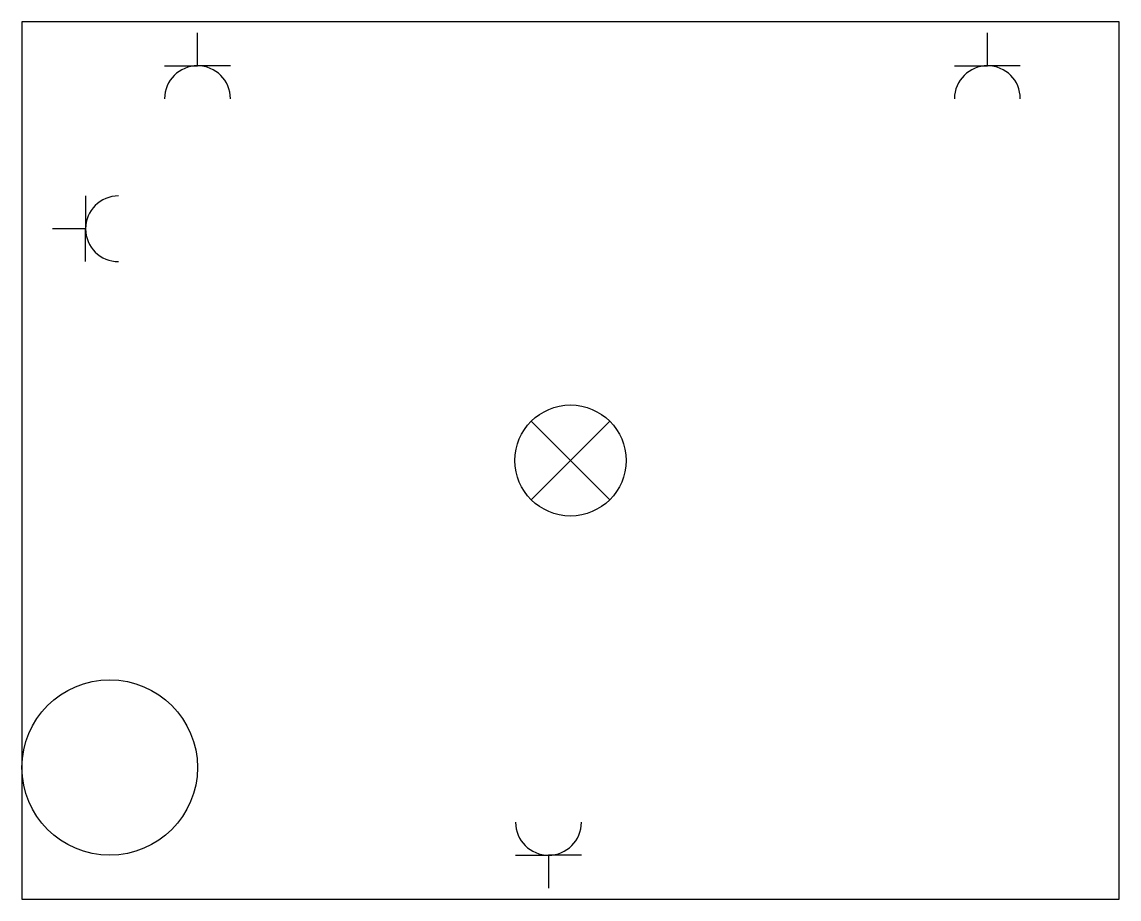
# Model space of a CAD drawing. Header units: millimetres. Extents: x 0 to 250, y 0 to 200.
import ezdxf

# ---------------------------------------------------------------- set-up
doc = ezdxf.new("R2010")
doc.units = ezdxf.units.MM
doc.layers.get('0').update_dxf_attribs({"lineweight": 25, "true_color": 0xffffff})
doc.layers.add('Alumbrado', color=4, linetype='Continuous', lineweight=25, true_color=0x00ffff)
doc.layers.add('Fuerza', color=6, linetype='Continuous', lineweight=25, true_color=0xff00ff)

msp = doc.modelspace()

# ---------------------------------------------------------------- linework, layer by layer
for p, q in [((250, 200), (0, 200)), ((0, 200), (0, 0)), ((250, 0), (250, 200)), ((0, 0), (250, 0))]:
    msp.add_line(p, q)
at = {"layer": 'Alumbrado'}
for p, q in [((116.05, 108.95), (133.95, 91.05)), ((116.05, 91.05), (133.95, 108.95))]:
    msp.add_line(p, q, dxfattribs=at)
msp.add_circle((125, 100), 12.66, dxfattribs=at)
at = {"layer": 'Fuerza'}
for p, q in [((40, 190), (40, 197.5)), ((220, 190), (220, 197.5)), ((32.5, 190), (40, 190)), ((47.5, 190), (40, 190)), ((212.5, 190), (220, 190)), ((227.5, 190), (220, 190)), ((14.5, 160.34), (14.5, 152.84)), ((14.5, 152.84), (7, 152.84)), ((14.5, 145.34), (14.5, 152.84)), ((112.5, 10), (120, 10)), ((127.5, 10), (120, 10)), ((120, 10), (120, 2.5))]:
    msp.add_line(p, q, dxfattribs=at)
msp.add_circle((20, 30), 20, dxfattribs=at)
for centre, start, end in [((40, 182.5), 360, 180), ((220, 182.5), 360, 180), ((22, 152.84), 90, 270), ((120, 17.5), 180, 0)]:
    msp.add_arc(centre, 7.5, start, end, dxfattribs=at)

doc.saveas('drawing.dxf')
